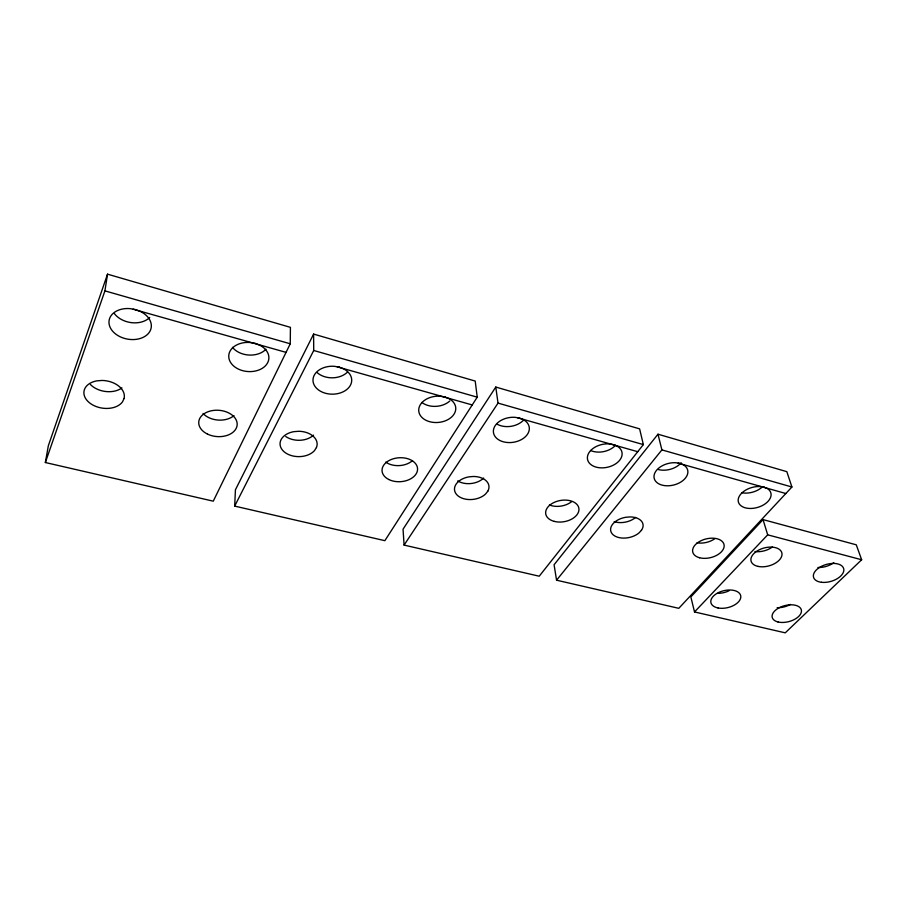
<?xml version="1.0" encoding="UTF-8"?>
<svg xmlns="http://www.w3.org/2000/svg" width="907" height="907" viewBox="0 0 907 907"><rect width="100%" height="100%" fill="white"/><g stroke="black" fill="none" stroke-linecap="round" stroke-linejoin="round"><path stroke-width="1.36" d="M290.251 343.787L290.421 327.348L107.525 274.163L48.343 445.734L45.35 462.525L213.258 501.174L290.251 343.787L104.917 290.875L107.525 274.163M234.675 506.106L235.435 489.769L313.607 334.082L475.211 381.065L477.229 397.175L384.863 540.674L234.675 506.106L313.72 350.487L313.607 334.082M45.35 462.525L104.917 290.875M495.778 387.051L403.048 529.2L404.091 545.096L539.223 576.206L643.346 444.6L639.616 428.864L495.778 387.051L498.022 403.105L404.091 545.096M657.983 434.204L554.075 564.744L556.558 580.197L678.787 608.325L791.913 487.014L786.834 471.663L657.983 434.204L661.895 449.895L556.558 580.197M763.048 519.609L690.851 596.931L694.513 611.942L785.247 632.837L861.65 559.755L856.265 544.812L763.048 519.609L767.685 534.835L861.65 559.755M694.513 611.942L767.685 534.835M133.091 309.174L286.045 352.37M337.098 366.791L472.23 404.953M517.489 417.742L637.734 451.697M678.153 463.114L785.836 493.521M313.72 350.487L477.229 397.175M498.022 403.105L643.346 444.6M661.895 449.895L791.913 487.014M233.983 415.61A19.024 13.197 4.6 0 1 203.066 413.467M265.966 349.24A19.863 14.557 4.8 0 1 232.487 347.347M149.712 317.484A21.088 15.272 10.8 0 1 114.418 313.663M121.912 387.913A20.135 13.809 9.4 0 1 90.405 384.5M412.492 460.643A17.596 12.018 -3.5 0 1 385.747 462.117M449.793 401.007A18.355 13.163 -5 0 1 421.902 402.447M347.404 372.176A19.138 13.979 0.3 0 1 317.257 372.709M313.539 435.145A18.333 12.698 0.9 0 1 285.716 436.482M571.501 501.752A16.632 10.816 -9.7 0 1 549.427 504.95M615.49 445.348A17.38 11.734 -11.9 0 1 590.548 450.484M524.076 419.533A17.891 12.551 -8.4 0 1 497.263 424.272M483.68 478.057A17.131 11.496 -6.4 0 1 457.74 480.925M714.705 538.781A15.929 9.671 -13.8 0 1 697.018 542.794M762.424 486.855A16.689 10.408 -16 0 1 741.949 492.75M681.191 462.751A17.063 11.156 -14 0 1 658.221 469.509M635.637 517.409A16.303 10.306 -11.7 0 1 614.164 521.616M833.794 562.691A15.532 8.832 -16.3 0 1 817.921 567.487M790.439 604.413A14.909 8.31 -14.7 0 1 777.163 607.679M772.345 547.034A15.782 9.319 -15.2 0 1 754.953 551.524M729.069 590.763A15.158 8.741 -13.5 0 1 717.845 593.337M124.066 398.524L122.502 401.835A20.385 13.809 9 0 1 89.294 402.651A20.385 13.809 9 0 1 96.97 380.838L102.185 380.452A20.385 13.809 9 0 1 124.066 398.524M316.43 447.548L314.525 450.552A18.548 12.675 0.7 0 1 283.766 451.471A18.548 12.675 0.7 0 1 293.902 431.653L298.754 431.279A18.548 12.675 0.7 0 1 316.43 447.548M487.796 491.22L485.619 493.964A17.324 11.462 -6.5 0 1 456.992 494.95A17.324 11.462 -6.5 0 1 469.01 476.844L473.556 476.47A17.324 11.462 -6.5 0 1 487.796 491.22M641.408 530.357L639.038 532.897A16.473 10.272 -11.6 0 1 612.259 533.917A16.473 10.272 -11.6 0 1 625.728 517.285L630.002 516.922A16.473 10.272 -11.6 0 1 641.408 530.357M764.102 487.184L760.259 486.549A16.87 10.374 -15.8 0 0 738.162 500.301A16.87 10.374 -15.8 0 0 760.213 506.525A16.87 10.374 -15.8 0 0 767.288 488.533L764.102 487.184M680.023 463.432L675.976 462.751A17.244 11.122 -13.8 0 0 654.004 477.15A17.244 11.122 -13.8 0 0 677.461 483.771A17.244 11.122 -13.8 0 0 683.447 464.86L680.023 463.432M613.483 444.623L609.255 443.908A17.573 11.7 -11.8 0 0 587.441 458.84A17.573 11.7 -11.8 0 0 612.021 465.79A17.573 11.7 -11.8 0 0 617.089 446.119L613.483 444.623M519.564 418.093L515.085 417.322A18.095 12.528 -8.4 0 0 493.533 433.013A18.095 12.528 -8.4 0 0 519.756 440.417A18.095 12.528 -8.4 0 0 523.452 419.68L519.564 418.093M444.986 397.028L440.314 396.212A18.571 13.152 -5.1 0 0 419.011 412.515A18.571 13.152 -5.1 0 0 446.584 420.304A18.571 13.152 -5.1 0 0 449.112 398.695L444.986 397.028M339.388 367.199L334.434 366.315A19.364 13.968 0.1 0 0 313.539 383.514A19.364 13.968 0.1 0 0 343.073 391.847A19.364 13.968 0.1 0 0 343.855 368.979L339.388 367.199M255.252 343.424L250.06 342.495A20.113 14.569 4.4 0 0 229.55 360.408A20.113 14.569 4.4 0 0 260.694 369.206A20.113 14.569 4.4 0 0 259.992 345.306L255.252 343.424M135.653 309.638L130.109 308.629A21.349 15.294 10.3 0 0 110.246 327.597A21.349 15.294 10.3 0 0 143.748 337.053A21.349 15.294 10.3 0 0 140.812 311.645L135.653 309.638M207.499 434.09A19.251 13.174 4.3 0 0 237.158 424.873A19.251 13.174 4.3 0 0 209.234 411.325A19.251 13.174 4.3 0 0 207.499 434.09M388.684 479.463A17.789 11.984 -3.6 0 0 417.367 470.937A17.789 11.984 -3.6 0 0 393.355 458.761A17.789 11.984 -3.6 0 0 388.684 479.463M554.211 521.378A16.802 10.771 -9.7 0 0 578.961 509.246A16.802 10.771 -9.7 0 0 553.723 502.614A16.802 10.771 -9.7 0 0 554.211 521.378M699.58 557.76A16.088 9.626 -13.7 0 0 724.137 546.502A16.088 9.626 -13.7 0 0 701.406 540.538A16.088 9.626 -13.7 0 0 699.58 557.76M778.036 621.987A15.056 8.265 -14.6 0 0 801.38 611.964A15.056 8.265 -14.6 0 0 780.87 606.942A15.056 8.265 -14.6 0 0 778.036 621.987M821.493 582.294A15.68 8.787 -16.2 0 0 843.839 569.619A15.68 8.787 -16.2 0 0 820.461 566.864A15.68 8.787 -16.2 0 0 821.493 582.294M718.027 607.962A15.306 8.696 -13.4 0 0 740.815 596.953A15.306 8.696 -13.4 0 0 718.559 592.543A15.306 8.696 -13.4 0 0 718.027 607.962M758.025 566.399A15.941 9.274 -15.1 0 0 782.004 554.71A15.941 9.274 -15.1 0 0 759.306 549.767A15.941 9.274 -15.1 0 0 758.025 566.399"/></g></svg>
